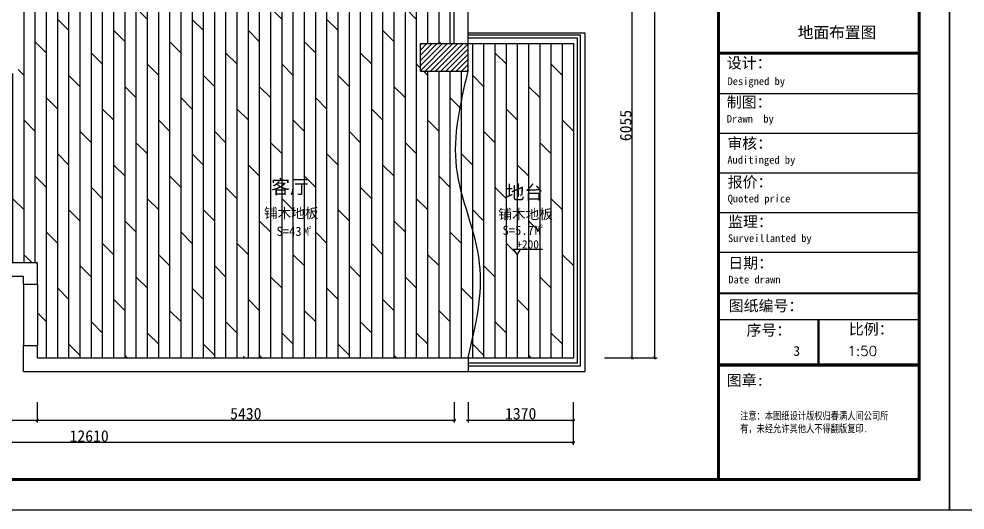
# Model space of a CAD drawing. Header units: millimetres. Extents: x 71641 to 191108, y -23091 to 29972.
# Drawn here: x 119255 to 131577, y -1139 to 5265 of the extents above; entities that cross this region are included whole.
import ezdxf

# ---------------------------------------------------------------- set-up
doc = ezdxf.new("R2010")
doc.units = ezdxf.units.MM
doc.layers.add('00', color=1, linetype='Continuous')
doc.layers.add('家', color=1, linetype='Continuous')
doc.styles.add('2121212', font='SIMFANG.TTF', dxfattribs={"height": 180})
doc.styles.add('50', font='SimSun.ttf', dxfattribs={"height": 150})
doc.styles.add('60', font='SimSun.ttf', dxfattribs={"height": 180})
doc.styles.get("Standard").update_dxf_attribs({"font": 'SimSun.ttf', "height": 150})
doc.styles.add('STYLE-50B', font='SimSun.ttf', dxfattribs={"width": 0.766, "height": 150})
doc.dimstyles.new('50', dxfattribs={"dimscale": 0, "dimtxt": 150, "dimasz": 40, "dimexe": 30, "dimexo": 30, "dimgap": 10, "dimtad": 1, "dimdec": 0, "dimzin": 4, "dimdsep": 46, "dimtxsty": '50', "dimblk": 'ARCHTICK', "dimcen": 40, "dimdle": 20, "dimclrd": 8, "dimclre": 8, "dimclrt": 2, "dimadec": 0, "dimazin": 0, "dimtfac": 1, "dimtdec": 0, "dimtmove": 2, "dimatfit": 3, "dimldrblk": 'DOT', "dimfxl": 0, "dimtolj": 1, "dimtzin": 0, "dimlwd": -1, "dimarcsym": 0})

# ---------------------------------------------------------------- blocks, each defined once
blk = doc.blocks.new('_ARCHTICK')
at = {"color": 0, "linetype": 'ByBlock', "const_width": 0.15}
blk.add_lwpolyline([(-0.5, -0.5), (0.5, 0.5)], dxfattribs=at)
blk = doc.blocks.new('*D41')
at = {"color": 8, "lineweight": -2}
for p, q in [((126883, 11013), (127565, 11013)), ((126883, 848), (127565, 848))]:
    blk.add_line(p, q, dxfattribs=at)
at = {"color": 8}
blk.add_line((127535, 828), (127535, 11033), dxfattribs=at)
at = {"layer": 'Defpoints', "color": 0}
for p in [(126853, 11013), (127535, 11013), (126853, 848)]:
    blk.add_point(p, dxfattribs=at)
at = {"color": 8, "xscale": 40, "yscale": 40, "zscale": 40}
for p, rotation in [((127535, 11013), 90), ((127535, 848), 270)]:
    blk.add_blockref('_ARCHTICK', p, dxfattribs=dict(at, rotation=rotation))
at = {"color": 2, "insert": (127450, 5930), "char_height": 150, "attachment_point": 5, "rotation": 90, "style": '50'}
blk.add_mtext('\\A1;10165', dxfattribs=at)
blk = doc.blocks.new('_Dot')
at = {"color": 0, "linetype": 'ByBlock', "lineweight": -2}
blk.add_line((-0.5, 0), (-1, 0), dxfattribs=at)
at = {"color": 0, "linetype": 'ByBlock', "const_width": 0.5}
blk.add_lwpolyline([(-0.25, 0, 1), (0.25, 0, 1)], format="xyb", close=True, dxfattribs=at)
blk = doc.blocks.new('DOT')
at = {"color": 0, "linetype": 'ByBlock'}
blk.add_line((-0.5, 0), (-1, 0), dxfattribs=at)
at = {"color": 0, "linetype": 'ByBlock', "const_width": 0.5}
blk.add_lwpolyline([(-0.25, 0, 1), (0.25, 0, 1)], format="xyb", close=True, dxfattribs=at)
blk = doc.blocks.new('*D40')
at = {"color": 8, "lineweight": -2}
for p, q in [((126883, 6903), (127273, 6903)), ((126883, 848), (127273, 848))]:
    blk.add_line(p, q, dxfattribs=at)
at = {"color": 8}
blk.add_line((127243, 828), (127243, 6923), dxfattribs=at)
at = {"layer": 'Defpoints', "color": 0}
for p in [(126853, 6903), (127243, 6903), (126853, 848)]:
    blk.add_point(p, dxfattribs=at)
at = {"color": 8, "xscale": 40, "yscale": 40, "zscale": 40}
for p, rotation in [((127243, 6903), 90), ((127243, 848), 270)]:
    blk.add_blockref('_ARCHTICK', p, dxfattribs=dict(at, rotation=rotation))
at = {"color": 2, "insert": (127158, 3875), "char_height": 150, "attachment_point": 5, "rotation": 90, "style": '50'}
blk.add_mtext('\\A1;6055', dxfattribs=at)
blk = doc.blocks.new('*D42')
at = {"color": 8, "lineweight": -2}
for p, q in [((113865, 270), (113865, -289)), ((126475, 270), (126475, -289))]:
    blk.add_line(p, q, dxfattribs=at)
at = {"color": 8}
blk.add_line((126495, -259), (113845, -259), dxfattribs=at)
at = {"layer": 'Defpoints', "color": 0}
for p in [(113865, 300), (126475, 300), (113865, -259)]:
    blk.add_point(p, dxfattribs=at)
at = {"color": 8, "xscale": 40, "yscale": 40, "zscale": 40}
for p, rotation in [((113865, -259), 179.9999999999972), ((126475, -259), 359.9999999999972)]:
    blk.add_blockref('_ARCHTICK', p, dxfattribs=dict(at, rotation=rotation))
at = {"color": 2, "insert": (120170, -174), "char_height": 150, "attachment_point": 5, "style": '50'}
blk.add_mtext('\\A1;12610', dxfattribs=at)
blk = doc.blocks.new('*D44')
at = {"color": 8, "lineweight": -2}
for p, q in [((115415, 270), (115415, 3)), ((119495, 270), (119495, 3))]:
    blk.add_line(p, q, dxfattribs=at)
at = {"color": 8}
blk.add_line((115395, 33), (119515, 33), dxfattribs=at)
at = {"layer": 'Defpoints', "color": 0}
for p in [(115415, 300), (119495, 300), (119495, 33)]:
    blk.add_point(p, dxfattribs=at)
at = {"color": 8, "xscale": 40, "yscale": 40, "zscale": 40, "rotation": 180}
blk.add_blockref('_ARCHTICK', (115415, 33), dxfattribs=at)
at = {"color": 8, "xscale": 40, "yscale": 40, "zscale": 40}
blk.add_blockref('_ARCHTICK', (119495, 33), dxfattribs=at)
at = {"color": 2, "insert": (117455, 118), "char_height": 150, "attachment_point": 5, "style": '50'}
blk.add_mtext('\\A1;4080', dxfattribs=at)
blk = doc.blocks.new('*D47')
at = {"color": 8, "lineweight": -2}
for p, q in [((119495, 270), (119495, 3)), ((124925, 270), (124925, 3))]:
    blk.add_line(p, q, dxfattribs=at)
at = {"color": 8}
blk.add_line((119475, 33), (124945, 33), dxfattribs=at)
at = {"layer": 'Defpoints', "color": 0}
for p in [(119495, 300), (124925, 300), (124925, 33)]:
    blk.add_point(p, dxfattribs=at)
at = {"color": 8, "xscale": 40, "yscale": 40, "zscale": 40, "rotation": 180}
blk.add_blockref('_ARCHTICK', (119495, 33), dxfattribs=at)
at = {"color": 8, "xscale": 40, "yscale": 40, "zscale": 40}
blk.add_blockref('_ARCHTICK', (124925, 33), dxfattribs=at)
at = {"color": 2, "insert": (122210, 118), "char_height": 150, "attachment_point": 5, "style": '50'}
blk.add_mtext('\\A1;5430', dxfattribs=at)
blk = doc.blocks.new('*D43')
at = {"color": 8, "lineweight": -2}
for p, q in [((125105, 270), (125105, 3)), ((126475, 270), (126475, 3))]:
    blk.add_line(p, q, dxfattribs=at)
at = {"color": 8}
blk.add_line((125085, 33), (126495, 33), dxfattribs=at)
at = {"layer": 'Defpoints', "color": 0}
for p in [(125105, 300), (126475, 300), (126475, 33)]:
    blk.add_point(p, dxfattribs=at)
at = {"color": 8, "xscale": 40, "yscale": 40, "zscale": 40, "rotation": 180}
blk.add_blockref('_ARCHTICK', (125105, 33), dxfattribs=at)
at = {"color": 8, "xscale": 40, "yscale": 40, "zscale": 40}
blk.add_blockref('_ARCHTICK', (126475, 33), dxfattribs=at)
at = {"color": 2, "insert": (125790, 118), "char_height": 150, "attachment_point": 5, "style": '50'}
blk.add_mtext('\\A1;1370', dxfattribs=at)
blk = doc.blocks.new('12')
at = {"color": 2, "lineweight": -3, "attachment_point": 6, "style": '50'}
for s, insert, char_height in [('M', (141331, 97189), 130), ('2', (141364, 97248), 50)]:
    blk.add_mtext(s, dxfattribs=dict(at, insert=insert, char_height=char_height))

msp = doc.modelspace()

# ---------------------------------------------------------------- hatches: boundary and pattern name
h = msp.add_hatch()
h.set_pattern_fill('DOLMIT', color=8, scale=23, angle=90, style=0)
edge = h.paths.add_edge_path()
edge.add_line((120695.5, 6903), (120695.5, 7643))
edge.add_line((120695.5, 7643), (120695.5, 8443))
edge.add_line((120695.5, 8443), (120695.5, 8503))
edge.add_line((120695.5, 8503), (120095.5, 8503))
edge.add_line((120095.5, 8503), (120095.5, 8583))
edge.add_line((120095.5, 8583), (120095.5, 9583))
edge.add_line((120095.5, 9583), (119970.5, 9583))
edge.add_line((119970.5, 9583), (119370.5, 9583))
edge.add_line((119370.5, 9583), (119245.5, 9583))
edge.add_line((119245.5, 9583), (119245.5, 9343))
edge.add_line((119245.5, 9343), (119245.5, 8643))
edge.add_line((119245.5, 8643), (119245.5, 8503))
edge.add_line((119245.5, 8503), (119245.5, 7893))
edge.add_line((119245.5, 7893), (119245.5, 7523))
edge.add_line((119245.5, 7523), (119245.5, 4933))
edge.add_line((119245.5, 4933), (119245.5, 4553))
edge.add_line((119245.5, 4553), (118745.5, 4553))
edge.add_line((118745.5, 4553), (115935.5, 4553))
edge.add_line((115935.5, 4553), (115415.5, 4553))
edge.add_line((115415.5, 4553), (115415.5, 4143))
edge.add_line((115415.5, 4143), (115415.5, 3443))
edge.add_line((115415.5, 3443), (115415.5, 2436.7))
edge.add_line((115415.5, 2436.7), (115935.5, 2436.7))
edge.add_line((115935.5, 2436.7), (115935.5, 2086.7))
edge.add_line((115935.5, 2086.7), (119495.5, 2086.7))
edge.add_line((119495.5, 2086.7), (119495.5, 1803.4))
edge.add_line((119495.5, 1803.4), (119495.5, 1006.7))
edge.add_line((119495.5, 1006.7), (119495.5, 846.7))
edge.add_line((119495.5, 846.7), (125105.5, 846.7))
edge.add_spline(control_points=[(125105.5, 846.7), (125203.5, 1260), (125403.2, 2102.2), (124806, 3313.3), (125006.4, 4162.7), (125105.5, 4583)], knot_values=[0, 0, 0, 0, 1240.7263981, 2528.4914302, 3789.7760046, 3789.7760046, 3789.7760046, 3789.7760046], degree=3, periodic=0)
edge.add_line((125105.5, 4583), (124485.5, 4583))
edge.add_line((124485.5, 4583), (124485.5, 4943))
edge.add_line((124485.5, 4943), (124925.5, 4943))
edge.add_line((124925.5, 4943), (124925.5, 6903))
edge.add_line((124925.5, 6903), (124925.5, 6903))
edge.add_line((124925.5, 6903), (120695.5, 6903))
h.paths.add_polyline_path([(123025.3, 2513.6), (123077.5, 2513.6), (123077.5, 2576.6), (123025.3, 2576.6)], flags=24)
h.paths.add_polyline_path([(122927.5, 2410.6), (123062.4, 2410.6), (123062.4, 2572.7), (122927.5, 2572.7)], flags=24)
h.paths.add_polyline_path([(116916.5, 3213.5), (117714.5, 3213.5), (117714.5, 2978.1), (116916.5, 2978.1)], flags=24)
h.paths.add_polyline_path([(122414.1, 2830.7), (123212.1, 2830.7), (123212.1, 2595.2), (122414.1, 2595.2)], flags=24)
h.paths.add_polyline_path([(122583.5, 2584.9), (122966.9, 2584.9), (122966.9, 2404.9), (122583.5, 2404.9)], flags=24)
h.paths.add_polyline_path([(117025.2, 3555.5), (117612.2, 3555.5), (117612.2, 3231.5), (117025.2, 3231.5)], flags=24)
h.paths.add_polyline_path([(122494.8, 3211.5), (123084.8, 3211.5), (123084.8, 2886.5), (122494.8, 2886.5)], flags=24)
h = msp.add_hatch()
h.set_pattern_fill('ANSI31', color=8, scale=15, style=0)
h.set_pattern_definition([(45, (37507.69, 18842.16), (-33.67596, 33.67596), [])])
h.paths.add_polyline_path([(125105.5, 4583), (125105.5, 4909.3), (125105.5, 4943), (124485.5, 4943), (124485.5, 4583)])
h = msp.add_hatch()
h.set_pattern_fill('DOLMIT', color=8, scale=23, angle=90, style=0)
edge = h.paths.add_edge_path()
edge.add_spline(control_points=[(125105.5, 4583), (125006.4, 4162.7), (124806, 3313.3), (125403.2, 2102.2), (125203.5, 1260), (125105.5, 846.7)], knot_values=[0, 0, 0, 0, 1261.2845745, 2549.0496065, 3789.7760046, 3789.7760046, 3789.7760046, 3789.7760046], degree=3, periodic=0)
edge.add_line((125105.5, 846.7), (126475.5, 846.7))
edge.add_line((126475.5, 846.7), (126475.5, 4943))
edge.add_line((126475.5, 4943), (125105.5, 4943))
edge.add_line((125105.5, 4943), (125105.5, 4909.3))
edge.add_line((125105.5, 4909.3), (125105.5, 4583))
h.paths.add_polyline_path([(125695.2, 2257.2), (125789.4, 2257.2), (125744.3, 2187.6)], flags=16)
h.paths.add_polyline_path([(126040.6, 2529.8), (126092.8, 2529.8), (126092.8, 2592.9), (126040.6, 2592.9)], flags=24)
h.paths.add_polyline_path([(125942.8, 2426.9), (126077.7, 2426.9), (126077.7, 2589), (125942.8, 2589)], flags=24)
h.paths.add_polyline_path([(125707.4, 2407.4), (126054.2, 2407.4), (126054.2, 2245.4), (125707.4, 2245.4)], flags=24)
h.paths.add_polyline_path([(125521.9, 2598.1), (125991.3, 2598.1), (125991.3, 2418.1), (125521.9, 2418.1)], flags=24)
h.paths.add_polyline_path([(125465.7, 2817.6), (126263.7, 2817.6), (126263.7, 2582.2), (125465.7, 2582.2)], flags=24)
h.paths.add_polyline_path([(125547.7, 3139.3), (126139.7, 3139.3), (126139.7, 2815.3), (125547.7, 2815.3)], flags=24)

# ---------------------------------------------------------------- linework, layer by layer
at = {"color": 3, "lineweight": -2}
for p, q in [((128358.8, -728.8), (128358.8, 12592.7)), ((128369.9, -728.8), (128369.9, 12592.7)), ((128381, -728.8), (128381, 12592.7)), ((130986.8, -751.1), (130986.8, 12615))]:
    msp.add_line(p, q, dxfattribs=at)
for p, q in [((125105.5, 4583), (125105.5, 11193)), ((124925.5, 4943), (124925.5, 7583)), ((124485.5, 4583), (124485.5, 4943)), ((124485.5, 4943), (125105.5, 4943)), ((125105.5, 4909.3), (125105.5, 4943)), ((124485.5, 4583), (125105.5, 4583)), ((119495.5, 2086.7), (115935.5, 2086.7)), ((119495.5, 1803.4), (119495.5, 2086.7)), ((119315.5, 1906.7), (115235.5, 1906.7)), ((119315.5, 1806.7), (119315.5, 1906.7)), ((119315.5, 666.7), (119315.5, 1006.7)), ((119495.5, 846.7), (119495.5, 1006.7)), ((119495.5, 846.7), (125105.5, 846.7)), ((125105.5, 846.7), (125105.5, 666.7)), ((119315.5, 666.7), (125105.5, 666.7))]:
    msp.add_line(p, q)
at = {"color": 1}
for p, q in [((125105.5, 5083), (126625.5, 5083)), ((126625.5, 5083), (126625.5, 666.7)), ((125105.5, 4943), (126475.5, 4943)), ((126475.5, 4943), (126475.5, 846.7)), ((125105.5, 846.7), (126475.5, 846.7)), ((125105.5, 666.7), (126625.5, 666.7))]:
    msp.add_line(p, q, dxfattribs=at)
at = {"color": 4}
for p, q in [((126570.5, 5053), (125105.5, 5053)), ((126570.5, 736.7), (126570.5, 5053)), ((126530.5, 5013), (125105.5, 5013)), ((126530.5, 776.7), (126530.5, 5013)), ((126530.5, 776.7), (125105.5, 776.7)), ((126570.5, 736.7), (125105.5, 736.7))]:
    msp.add_line(p, q, dxfattribs=at)
at = {"color": 8, "lineweight": -2}
for p, q in [((128381, 4830), (130964.5, 4830)), ((128381, 4818.9), (130964.5, 4818.9)), ((128381, 4807.8), (130964.5, 4807.8)), ((128381, 4291), (130964.5, 4291)), ((128381, 3774.2), (130964.5, 3774.2)), ((128381, 3257.4), (130964.5, 3257.4)), ((128381, 2223.8), (130964.5, 2223.8)), ((128381, 1695.8), (130964.5, 1695.8)), ((128381, 1684.7), (130964.5, 1684.7)), ((128381, 1346.7), (130964.5, 1346.7)), ((128379.7, 766.5), (130963.2, 766.5)), ((128379.7, 755.3), (130963.2, 755.3)), ((128379.7, 744.2), (130963.2, 744.2))]:
    msp.add_line(p, q, dxfattribs=at)
at = {"color": 8}
for p, q in [((119315.5, 1806.7), (119315.5, 1006.7)), ((119495.5, 1806.7), (119495.5, 1006.7)), ((119495.5, 1806.7), (119495.5, 1803.4))]:
    msp.add_line(p, q, dxfattribs=at)
at = {"color": 0}
for p, q in [((119315.5, 1806.7), (119495.5, 1806.7)), ((119315.5, 1806.7), (119495.5, 1806.7)), ((119315.5, 1006.7), (119495.5, 1006.7))]:
    msp.add_line(p, q, dxfattribs=at)
at = {"color": 8, "linetype": 'ByBlock', "lineweight": -2, "ltscale": 500}
for p, q in [((129659.8, 1346.7), (129659.8, 766.5)), ((129666.3, 1346.7), (129666.3, 766.5)), ((129672.8, 1346.7), (129672.8, 766.5))]:
    msp.add_line(p, q, dxfattribs=at)
at = {"color": 8, "linetype": 'Continuous'}
msp.add_line((122277.2, 846.7), (122275.8, 848.2), dxfattribs=at)
at = {"color": 3, "lineweight": -2}
for points in [[(111850.9, 12615), (130986.8, 12615), (130986.8, -751.1), (111850.9, -751.1)], [(111861.7, 12604.2), (130976, 12604.2), (130976, -740.3), (111861.7, -740.3)], [(111872.6, 12593.4), (130965.2, 12593.4), (130965.2, -729.4), (111872.6, -729.4)]]:
    msp.add_lwpolyline(points, close=True, dxfattribs=at)
at = {"color": 2}
msp.add_lwpolyline([(126073.7, 2257.2), (125695.2, 2257.2), (125744.3, 2187.6), (125789.4, 2257.2)], dxfattribs=at)
at = {"color": 3}
msp.add_arc((122200, 866), 19.3, 180, 270, dxfattribs=at)
at = {"color": 1}
msp.add_spline([(125105.5, 846.7), (125255.5, 2078.3), (124955.5, 3330.7), (125105.5, 4583)], degree=3, dxfattribs=at)
at = {"layer": '00', "color": 8, "lineweight": -2}
msp.add_line((128381, 2740.6), (130964.5, 2740.6), dxfattribs=at)
for points in [[(111463.3, 13002.6), (131374.4, 13002.6), (131374.4, -1138.7), (111463.3, -1138.7)], [(131374.4, 13002.6), (151285.5, 13002.6), (151285.5, -1138.7), (131374.4, -1138.7)]]:
    msp.add_lwpolyline(points, close=True, dxfattribs=at)

# ---------------------------------------------------------------- block references
at = {"color": 3, "xscale": 0.8748000000487082, "yscale": 0.8747999999905005, "zscale": 0.8748000000000001}
for p in [(-602.2, -82526.7, 0), (2413.1, -82510.4, 0)]:
    msp.add_blockref('12', p, dxfattribs=at)

# ---------------------------------------------------------------- texts
at = {"attachment_point": 1}
for s, insert, char_height, width in [('{\\f宋体|b0|i0|c134|p2;\\C2;客厅}', (122539.8, 3166.5), 180, 1146.095), ('{\\fSimSun|b0|i0|c134|p2;\\C2;地台}', (125592.7, 3094.3, 0), 180, 1146.095), ('{\\f宋体|b0|i0|c134|p2;\\C2;铺木地板}', (122446.6, 2798.2, 0), 130, 2366.703), ('{\\f宋体|b0|i0|c134|p2;\\C2;铺木地板}', (125498.2, 2785.1, 0), 130, 2366.703)]:
    msp.add_mtext(s, dxfattribs=dict(at, insert=insert, char_height=char_height, width=width))
at = {"color": 2, "char_height": 120, "attachment_point": 6, "style": '50'}
for s, insert in [('S=43', (122936.9, 2494.9, 0)), ('S=5.7', (125961.3, 2508.1, 0))]:
    msp.add_mtext(s, dxfattribs=dict(at, insert=insert))
at = {"color": 2, "insert": (126027.2, 2380.4), "char_height": 108, "width": 653.62, "attachment_point": 3, "style": '60'}
msp.add_mtext('+200', dxfattribs=at)
at = {"layer": '00', "color": 8, "lineweight": -2, "attachment_point": 1, "style": '2121212'}
for s, insert, char_height, width in [('{\\fSimSun|b0|i0|c134|p2;\\C2;地面布置图}', (129397.9, 5163.3, 0), 150, 2109.278), ('{\\f宋体|b0|i0|c134|p2;设计：}', (128474.2, 4762.2, 0), 142.12, 2109.278), ('{\\f宋体|b0|i0|c134|p2;Designed by}', (128483.5, 4502.7, 0), 100, 2109.278), ('{\\f宋体|b0|i0|c134|p2;制图：\\P\\H0.7036x;Drawn  by}', (128473.9, 4250.6, 0), 142.12, 2109.278), ('{\\f宋体|b0|i0|c134|p2;审核：\\P\\H0.7036x;Auditinged by }', (128481.1, 3714.4, 0), 142.12, 2109.278), ('{\\f宋体|b0|i0|c134|p2;报价：\\P\\H0.7036x;Quoted price}', (128485.5, 3209.4, 0), 142.12, 2109.278), ('{\\f宋体|b0|i0|c134|p2;监理：\\P\\H0.7036x;Surveillanted by}', (128490.2, 2692.6, 0), 142.12, 2109.278), ('{\\f宋体|b0|i0|c134|p2;日期：\\P\\H0.7036x;Date drawn}', (128493.9, 2153.6, 0), 142.12, 2109.278), ('{\\f宋体|b0|i0|c134|p2;图纸编号：}', (128499.6, 1596.3, 0), 142.12, 2109.278), ('{\\f宋体|b0|i0|c134|p2;序号：}', (128731.4, 1277.9, 0), 142.12, 2109.278), ('{\\f宋体|b0|i0|c134|p2;比例：}', (130063.8, 1291.9, 0), 142.12, 2109.278), ('{\\C2;3}', (129340.1, 1000.5), 129.2, 697.333), ('{\\Fromand.shx;\\C2;1:50}', (130044.2, 1000.5), 129.2, 697.333), ('{\\f宋体|b0|i0|c134|p2;图章\\f宋体|b0|i0|c0|p2;:}', (128474.4, 625.4, 0), 142.12, 2109.278)]:
    msp.add_mtext(s, dxfattribs=dict(at, insert=insert, char_height=char_height, width=width))
at = {"layer": '家', "color": 8, "lineweight": -2, "insert": (128647.5, 140.7, 0), "char_height": 100, "width": 2109.278, "attachment_point": 1, "style": 'STYLE-50B'}
msp.add_mtext('注意：本图纸设计版权归春满人间公司所有，未经允许其他人不得翻版复印{\\f宋体|b0|i0|c0|p2;.}', dxfattribs=at)

# ---------------------------------------------------------------- dimensions: what is measured, and where the dimension line sits
for p1, p2, distance, picture, middle in [((126853, 847.7), (126853, 11013), -681.6, '*D41', (127449.6, 5930.4)), ((126475.5, 299.7), (113865.5, 299.7), 558.5, '*D42', (120170.5, -173.8))]:
    dim = msp.add_aligned_dim(p1=p1, p2=p2, distance=distance, dimstyle='50', override={"dimscale": 1, "dimldrblk": 'DOT'})
    dim.commit()
    dim.dimension.update_dxf_attribs({"geometry": picture, "text_midpoint": middle})
dim = msp.add_linear_dim(base=(127242.5, 6903), p1=(126853, 847.7), p2=(126853, 6903), angle=270, dimstyle='50', override={"dimscale": 1, "dimldrblk": 'DOT'})
dim.commit()
dim.dimension.update_dxf_attribs({"geometry": '*D40', "text_midpoint": (127157.5, 3875.4)})
for base, p1, p2, picture, middle in [((119495.5, 32.8), (115415.5, 299.7), (119495.5, 299.7), '*D44', (117455.5, 117.8)), ((124925.5, 32.8), (119495.5, 299.7), (124925.5, 299.7), '*D47', (122210.5, 117.8)), ((126475.5, 32.8), (125105.5, 299.7), (126475.5, 299.7), '*D43', (125790.5, 117.8))]:
    dim = msp.add_linear_dim(base=base, p1=p1, p2=p2, dimstyle='50', override={"dimscale": 1, "dimldrblk": 'DOT'})
    dim.commit()
    dim.dimension.update_dxf_attribs({"geometry": picture, "text_midpoint": middle})

doc.saveas('drawing.dxf')
